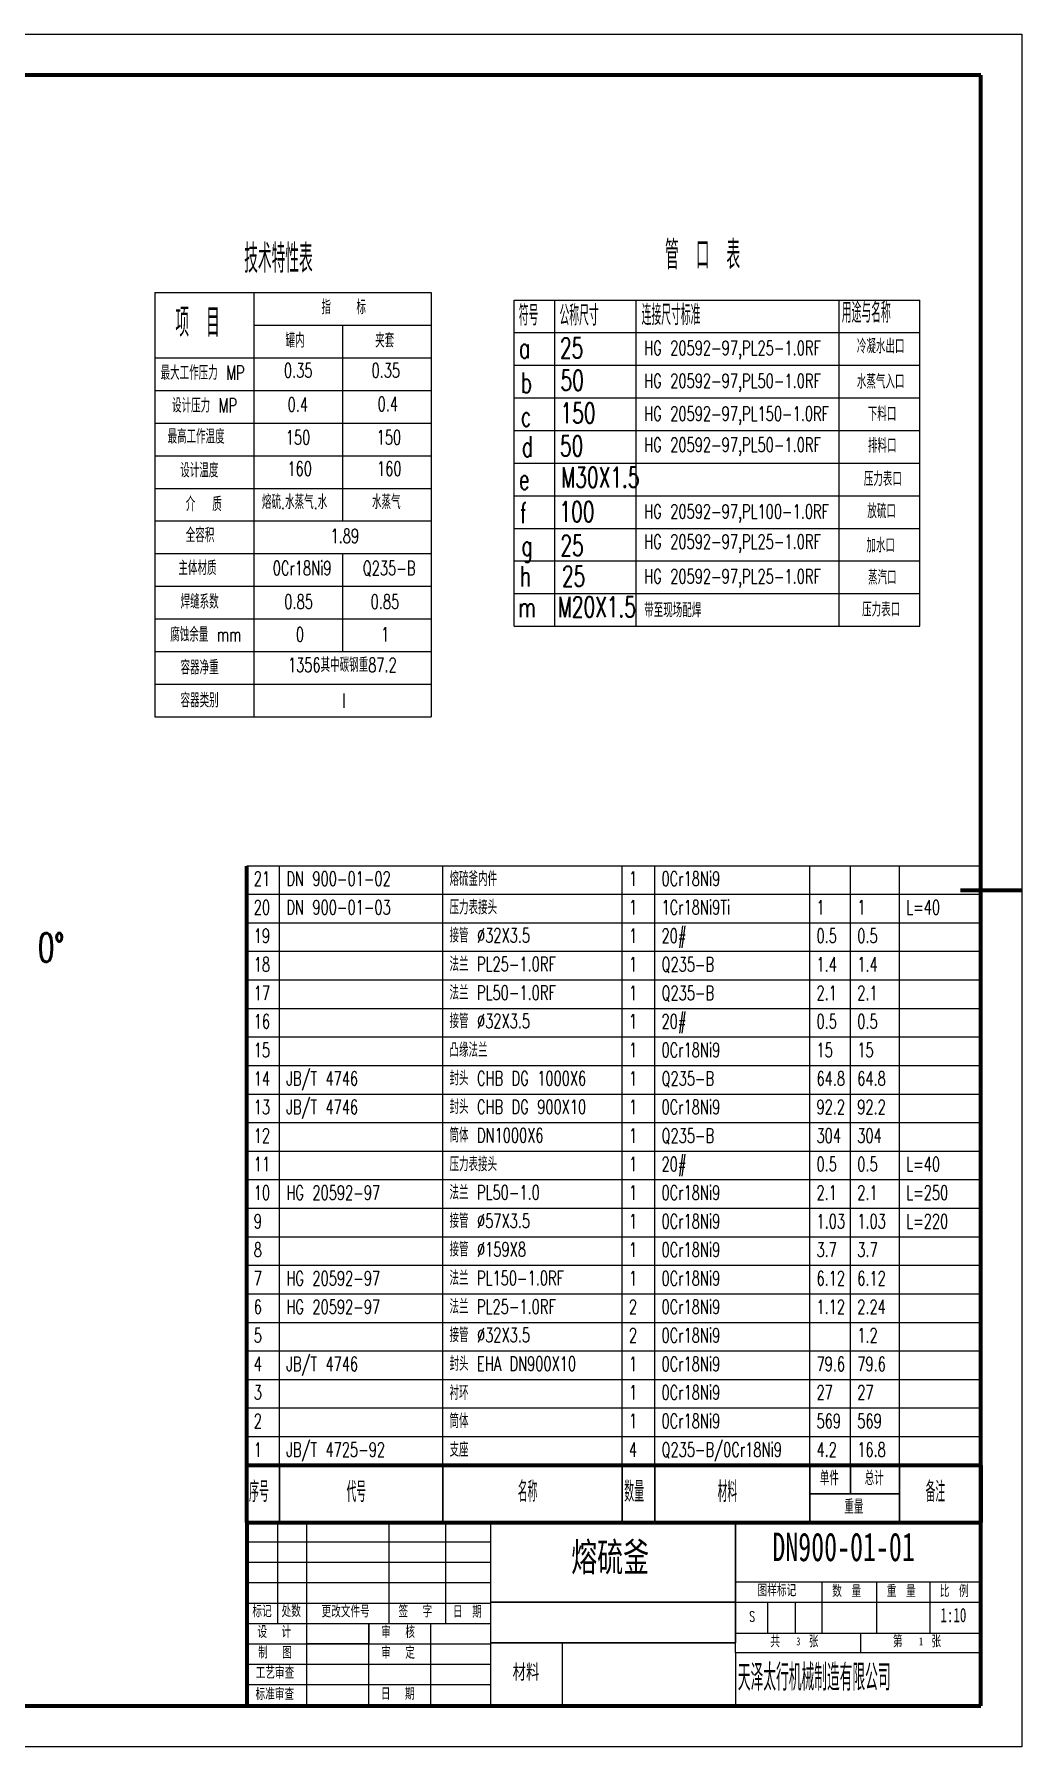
# Model space of a CAD drawing. Header units: millimetres. Extents: x -2970 to 2970, y -2100 to 2100.
# Drawn here: x 548 to 2970, y -2100 to 2100 of the extents above; entities that cross this region are included whole.
import ezdxf

# ---------------------------------------------------------------- set-up
doc = ezdxf.new("R2010")
doc.units = ezdxf.units.MM
for name, color, linetype, lineweight in [('CAXA0', 7, 'Continuous', 70), ('CAXA3', 2, 'Continuous', 25), ('CAXA4', 3, 'Continuous', 25)]:
    doc.layers.add(name, color=color, linetype=linetype, lineweight=lineweight)
doc.styles.add('TextStyle0', font='txt', dxfattribs={"width": 0.651185, "bigfont": 'gbcbig.shx'})
doc.styles.add('UserTxtStyle1', font='', dxfattribs={"width": 0.667})
doc.styles.add('机械', font='txt', dxfattribs={"width": 0.667, "bigfont": 'gbcbig.shx'})
doc.styles.add('标准', font='', dxfattribs={"width": 0.667})
doc.styles.get('UserTxtStyle1').set_extended_font_data('FangSong_GB2312')
doc.styles.get('标准').set_extended_font_data('FangSong_GB2312')

# ---------------------------------------------------------------- blocks, each defined once
blk = doc.blocks.new('CAXBLOCK99', base_point=(2870, -2000))
at = {"layer": 'CAXA0', "color": 0, "linetype": 'Continuous', "lineweight": 25}
for p, q in [((-2970, 2100), (2970, 2100)), ((2970, 2100), (2970, -2100)), ((2970, -2100), (-2970, -2100))]:
    blk.add_line(p, q, dxfattribs=at)
at = {"layer": 'CAXA0', "color": 0, "linetype": 'Continuous', "lineweight": 70}
for p, q in [((2870, 2000), (-2870, 2000)), ((2870, -2000), (2870, 2000)), ((2970, 0), (2820, 0)), ((-2870, -2000), (2870, -2000))]:
    blk.add_line(p, q, dxfattribs=at)
blk = doc.blocks.new('CAXBLOCK102', base_point=(770, -515))
at = {"layer": 'CAXA3', "linetype": 'Continuous', "lineweight": 25}
for p, q in [((1216.8, -1847.5), (1216.8, -1797.5)), ((1216.8, -1797.5), (1368.9, -1797.5)), ((1368.9, -1797.5), (1368.9, -1847.5)), ((1368.9, -1847.5), (1216.8, -1847.5))]:
    blk.add_line(p, q, dxfattribs=at)
blk = doc.blocks.new('CAXBLOCK103', base_point=(770, -515))
at = {"layer": 'CAXA0', "linetype": 'Continuous', "lineweight": 70}
blk.add_line((1667.9, -1550), (2268.3, -1550), dxfattribs=at)
at = {"layer": 'CAXA3', "linetype": 'Continuous', "lineweight": 25}
for p, q in [((1667.9, -1597.5), (1667.9, -1550)), ((2268.3, -1550), (2268.3, -1695.6)), ((1667.9, -1647.5), (1667.9, -1597.5)), ((1667.9, -1697.5), (1667.9, -1647.5)), ((1667.9, -1745.5), (1667.9, -1697.5)), ((2268.3, -1695.6), (2268.3, -1745.5)), ((2268.3, -1745.5), (1667.9, -1745.5))]:
    blk.add_line(p, q, dxfattribs=at)
blk = doc.blocks.new('CAXBLOCK104', base_point=(770, -515))
at = {"layer": 'CAXA0', "linetype": 'Continuous', "lineweight": 70}
blk.add_line((1667.9, -1550), (2268.3, -1550), dxfattribs=at)
at = {"layer": 'CAXA3', "linetype": 'Continuous', "lineweight": 25}
for p, q in [((1667.9, -1597.5), (1667.9, -1550)), ((2268.3, -1550), (2268.3, -1695.6)), ((1667.9, -1647.5), (1667.9, -1597.5)), ((1667.9, -1697.5), (1667.9, -1647.5)), ((1667.9, -1745.5), (1667.9, -1697.5)), ((2268.3, -1695.6), (2268.3, -1745.5)), ((2268.3, -1745.5), (1667.9, -1745.5))]:
    blk.add_line(p, q, dxfattribs=at)
blk = doc.blocks.new('CAXBLOCK105', base_point=(770, -515))
at = {"layer": 'CAXA0', "linetype": 'Continuous', "lineweight": 70}
blk.add_line((1667.9, -1550), (2268.3, -1550), dxfattribs=at)
at = {"layer": 'CAXA3', "linetype": 'Continuous', "lineweight": 25}
for p, q in [((1667.9, -1597.5), (1667.9, -1550)), ((2268.3, -1550), (2268.3, -1695.6)), ((1667.9, -1647.5), (1667.9, -1597.5)), ((1667.9, -1697.5), (1667.9, -1647.5)), ((1667.9, -1745.5), (1667.9, -1697.5)), ((2268.3, -1695.6), (2268.3, -1745.5)), ((2268.3, -1745.5), (1667.9, -1745.5))]:
    blk.add_line(p, q, dxfattribs=at)
blk = doc.blocks.new('CAXBLOCK106', base_point=(770, -515))
at = {"layer": 'CAXA3', "linetype": 'Continuous', "lineweight": 25}
for p, q in [((1667.9, -1747.5), (1667.9, -1745.5)), ((1667.9, -1745.5), (2268.3, -1745.5)), ((1667.9, -1797.5), (1667.9, -1747.5)), ((2268.3, -1745.5), (2268.3, -1821.6)), ((1667.9, -1845.2), (1667.9, -1797.5)), ((1843.5, -1845.2), (1667.9, -1845.2)), ((2268.3, -1845.2), (1843.5, -1845.2)), ((2268.3, -1821.6), (2268.3, -1845.2))]:
    blk.add_line(p, q, dxfattribs=at)
blk = doc.blocks.new('CAXBLOCK107', base_point=(770, -515))
at = {"layer": 'CAXA3', "linetype": 'Continuous', "lineweight": 25}
for p, q in [((1667.9, -1747.5), (1667.9, -1745.5)), ((1667.9, -1745.5), (2268.3, -1745.5)), ((1667.9, -1797.5), (1667.9, -1747.5)), ((2268.3, -1745.5), (2268.3, -1821.6)), ((1667.9, -1845.2), (1667.9, -1797.5)), ((1843.5, -1845.2), (1667.9, -1845.2)), ((2268.3, -1845.2), (1843.5, -1845.2)), ((2268.3, -1821.6), (2268.3, -1845.2))]:
    blk.add_line(p, q, dxfattribs=at)
blk = doc.blocks.new('CAXBLOCK108')
at = {"layer": 'CAXA0', "color": 0, "linetype": 'Continuous', "lineweight": 25, "insert": (1865.1, -1599.8), "char_height": 70, "attachment_point": 1, "style": 'UserTxtStyle1'}
blk.add_mtext('\\fFangSong_GB2312|b0|i0|p34;熔硫釜', dxfattribs=at)
blk = doc.blocks.new('CAXBLOCK109')
at = {"layer": 'CAXA0', "color": 0, "linetype": 'Continuous', "lineweight": 25, "insert": (2358.3, -1574.8), "char_height": 70, "attachment_point": 1, "style": 'UserTxtStyle1'}
blk.add_mtext('\\fFangSong_GB2312|b0|i0|p34;DN900-01-01', dxfattribs=at)
blk = doc.blocks.new('CAXBLOCK114')
at = {"layer": 'CAXA0', "color": 0, "linetype": 'Continuous', "lineweight": 25, "insert": (2770.6, -1759.5), "char_height": 35, "attachment_point": 1, "style": 'UserTxtStyle1'}
blk.add_mtext('\\fFangSong_GB2312|b0|i0|p34;1:10', dxfattribs=at)
blk = doc.blocks.new('CAXBLOCK115')
at = {"layer": 'CAXA0', "color": 0, "linetype": 'Continuous', "lineweight": 25, "insert": (2417.2, -1831.6), "char_height": 19.88, "attachment_point": 1, "style": 'UserTxtStyle1'}
blk.add_mtext('\\fFangSong_GB2312|b0|i0|p34;3', dxfattribs=at)
blk = doc.blocks.new('CAXBLOCK116')
at = {"layer": 'CAXA0', "color": 0, "linetype": 'Continuous', "lineweight": 25, "insert": (2718, -1831.6), "char_height": 19.88, "attachment_point": 1, "style": 'UserTxtStyle1'}
blk.add_mtext('\\fFangSong_GB2312|b0|i0|p34;1', dxfattribs=at)
blk = doc.blocks.new('CAXBLOCK101', base_point=(2870, -1550))
at = {"layer": 'CAXA0', "linetype": 'Continuous', "lineweight": 70}
blk.add_line((1070, -1550), (2870, -1550), dxfattribs=at)
at = {"layer": 'CAXA3', "linetype": 'Continuous', "lineweight": 70}
blk.add_line((1070, -1550), (1070, -2000), dxfattribs=at)
at = {"layer": 'CAXA3', "linetype": 'Continuous', "lineweight": 25}
for p, q in [((1146, -1797.9), (1146, -1550)), ((1216.8, -2000), (1216.8, -1550)), ((1418.7, -1797.9), (1418.7, -1550)), ((1557.7, -1797.9), (1557.7, -1550)), ((1667.9, -2000), (1667.9, -1550)), ((2268.3, -1868.8), (2268.3, -1550)), ((2870, -2000), (2870, -1550)), ((1070, -1597.5), (1667.9, -1597.5)), ((1070, -1597.5), (1667.9, -1597.5)), ((1070, -1647.5), (1667.9, -1647.5)), ((1070, -1697.5), (1667.9, -1697.5)), ((2268.3, -1695.6), (2870, -1695.6)), ((2480.7, -1821.6), (2480.7, -1697.5)), ((2614.5, -1821.6), (2614.5, -1695.6)), ((2745.6, -1821.6), (2745.6, -1695.6)), ((1070, -1747.5), (1667.9, -1747.5)), ((1667.9, -1745.5), (2870, -1745.5)), ((2347, -1821.6), (2347, -1745.5)), ((2415.2, -1821.6), (2415.2, -1745.5)), ((1070, -1797.5), (1667.9, -1797.5)), ((1368.9, -2000), (1368.9, -1797.5)), ((1368.9, -2000), (1368.9, -1797.9)), ((1521, -2000), (1521, -1797.5)), ((1070, -1847.5), (1667.9, -1847.5)), ((1667.9, -1845.2), (2268.3, -1845.2)), ((1843.5, -2000), (1843.5, -1845.2)), ((2268.3, -1821.6), (2870, -1821.6)), ((2575.1, -1868.8), (2575.1, -1821.6)), ((2268.3, -1868.8), (2870, -1868.8)), ((2268.3, -1868.8), (2268.3, -2000)), ((1070, -1897.5), (1667.9, -1897.5)), ((1070, -1947.5), (1667.9, -1947.5)), ((1070, -2000), (2870, -2000))]:
    blk.add_line(p, q, dxfattribs=at)
at = {"layer": 'CAXA0'}
for name, p in [('CAXBLOCK103', (770, -515)), ('CAXBLOCK104', (770, -515)), ('CAXBLOCK105', (770, -515)), ('CAXBLOCK108', (0, 0)), ('CAXBLOCK109', (0, 0)), ('CAXBLOCK106', (770, -515)), ('CAXBLOCK107', (770, -515)), ('CAXBLOCK114', (0, 0)), ('CAXBLOCK102', (770, -515)), ('CAXBLOCK115', (0, 0)), ('CAXBLOCK116', (0, 0))]:
    blk.add_blockref(name, p, dxfattribs=at)
at = {"layer": 'CAXA4', "linetype": 'Continuous', "lineweight": 25, "attachment_point": 1}
for s, insert, char_height, style in [('\\fFangSong_GB2312|b0|i0|p34;图样标记', (2322.3, -1702.4), 26, '标准'), ('\\fFangSong_GB2312|b0|i0|p34;数  量', (2505.2, -1704), 26, '标准'), ('\\fFangSong_GB2312|b0|i0|p34;重  量', (2639, -1704), 26, '标准'), ('\\fFangSong_GB2312|b0|i0|p34;比  例', (2768.9, -1704), 26, '标准'), ('\\fFangSong_GB2312|b0|i0|p34;标记', (1083.2, -1753.7), 26, 'UserTxtStyle1'), ('\\fFangSong_GB2312|b0|i0|p34;处数', (1154.9, -1753.2), 26, '标准'), ('\\fFangSong_GB2312|b0|i0|p34;更改文件号', (1252.8, -1754.1), 26, '标准'), ('\\fFangSong_GB2312|b0|i0|p34;签   字', (1441.5, -1754.1), 26, '标准'), ('\\fFangSong_GB2312|b0|i0|p34;日  期', (1575.1, -1754.6), 26, '标准'), ('\\fFangSong_GB2312|b0|i0|p34;设   计', (1095.5, -1804.3), 26, '标准'), ('\\fFangSong_GB2312|b0|i0|p34;审   核', (1399.2, -1804.7), 26, '标准'), ('S', (2301.7, -1768.2), 25, '机械'), ('\\fFangSong_GB2312|b0|i0|p34;共      张', (2353.5, -1827.4), 26, '标准'), ('\\fFangSong_GB2312|b0|i0|p34;第      张', (2654.1, -1827.4), 26, '标准'), ('\\fFangSong_GB2312|b0|i0|p34;制   图', (1097.3, -1854.9), 26, '标准'), ('\\fFangSong_GB2312|b0|i0|p34;审   定', (1399.2, -1855.3), 26, '标准'), ('\\fFangSong_GB2312|b0|i0|p34;工艺审查', (1091.3, -1904.5), 26, '标准'), ('\\fFangSong_GB2312|b0|i0|p34;材料', (1721.5, -1898.1), 36, '标准'), ('天泽太行机械制造有限公司', (2273.8, -1897.5), 65, '机械'), ('\\fFangSong_GB2312|b0|i0|p34;标准审查', (1090.9, -1956.9), 26, '标准'), ('\\fFangSong_GB2312|b0|i0|p34;日   期', (1398.3, -1956), 26, '标准')]:
    blk.add_mtext(s, dxfattribs=dict(at, insert=insert, char_height=char_height, style=style))
blk = doc.blocks.new('CAXBLOCK122')
at = {"layer": 'CAXA0', "color": 0, "linetype": 'Continuous', "lineweight": 70}
for p, q in [((1070, -1550), (1070, -1410)), ((1150, -1410), (1070, -1410)), ((1070, -1550), (1150, -1550))]:
    blk.add_line(p, q, dxfattribs=at)
at = {"layer": 'CAXA0', "color": 0, "linetype": 'Continuous', "lineweight": 25}
blk.add_line((1150, -1410), (1150, -1550), dxfattribs=at)
at = {"layer": 'CAXA0', "color": 0, "linetype": 'Continuous', "lineweight": 25, "insert": (1075, -1449.6), "char_height": 50, "attachment_point": 1, "style": 'TextStyle0'}
blk.add_mtext('序号', dxfattribs=at)
blk = doc.blocks.new('CAXBLOCK123')
at = {"layer": 'CAXA0', "color": 0, "linetype": 'Continuous', "lineweight": 25}
for p, q in [((1150, -1550), (1150, -1410)), ((1550, -1410), (1550, -1550))]:
    blk.add_line(p, q, dxfattribs=at)
at = {"layer": 'CAXA0', "color": 0, "linetype": 'Continuous', "lineweight": 70}
for p, q in [((1550, -1410), (1150, -1410)), ((1150, -1550), (1550, -1550))]:
    blk.add_line(p, q, dxfattribs=at)
at = {"layer": 'CAXA0', "color": 0, "linetype": 'Continuous', "lineweight": 25, "insert": (1314.1, -1449.8), "char_height": 50, "attachment_point": 1, "style": '机械'}
blk.add_mtext('代号', dxfattribs=at)
blk = doc.blocks.new('CAXBLOCK124')
at = {"layer": 'CAXA0', "color": 0, "linetype": 'Continuous', "lineweight": 25}
for p, q in [((1550, -1550), (1550, -1410)), ((1990, -1410), (1990, -1550))]:
    blk.add_line(p, q, dxfattribs=at)
at = {"layer": 'CAXA0', "color": 0, "linetype": 'Continuous', "lineweight": 70}
for p, q in [((1990, -1410), (1550, -1410)), ((1550, -1550), (1990, -1550))]:
    blk.add_line(p, q, dxfattribs=at)
at = {"layer": 'CAXA0', "color": 0, "linetype": 'Continuous', "lineweight": 25, "insert": (1734.1, -1449.4), "char_height": 50, "attachment_point": 1, "style": '机械'}
blk.add_mtext('名称', dxfattribs=at)
blk = doc.blocks.new('CAXBLOCK125')
at = {"layer": 'CAXA0', "color": 0, "linetype": 'Continuous', "lineweight": 25}
for p, q in [((1990, -1550), (1990, -1410)), ((2070, -1410), (2070, -1550))]:
    blk.add_line(p, q, dxfattribs=at)
at = {"layer": 'CAXA0', "color": 0, "linetype": 'Continuous', "lineweight": 70}
for p, q in [((2070, -1410), (1990, -1410)), ((1990, -1550), (2070, -1550))]:
    blk.add_line(p, q, dxfattribs=at)
at = {"layer": 'CAXA0', "color": 0, "linetype": 'Continuous', "lineweight": 25, "insert": (1995, -1449.4), "char_height": 50, "attachment_point": 1, "style": 'TextStyle0'}
blk.add_mtext('数量', dxfattribs=at)
blk = doc.blocks.new('CAXBLOCK126')
at = {"layer": 'CAXA0', "color": 0, "linetype": 'Continuous', "lineweight": 25}
for p, q in [((2070, -1550), (2070, -1410)), ((2450, -1410), (2450, -1550))]:
    blk.add_line(p, q, dxfattribs=at)
at = {"layer": 'CAXA0', "color": 0, "linetype": 'Continuous', "lineweight": 70}
for p, q in [((2450, -1410), (2070, -1410)), ((2070, -1550), (2450, -1550))]:
    blk.add_line(p, q, dxfattribs=at)
at = {"layer": 'CAXA0', "color": 0, "linetype": 'Continuous', "lineweight": 25, "insert": (2224.1, -1449.6), "char_height": 50, "attachment_point": 1, "style": '机械'}
blk.add_mtext('材料', dxfattribs=at)
blk = doc.blocks.new('CAXBLOCK127')
at = {"layer": 'CAXA0', "color": 0, "linetype": 'Continuous', "lineweight": 25}
for p, q in [((2450, -1550), (2450, -1480)), ((2670, -1480), (2450, -1480)), ((2670, -1480), (2670, -1550))]:
    blk.add_line(p, q, dxfattribs=at)
at = {"layer": 'CAXA0', "color": 0, "linetype": 'Continuous', "lineweight": 70}
blk.add_line((2450, -1550), (2670, -1550), dxfattribs=at)
at = {"layer": 'CAXA0', "color": 0, "linetype": 'Continuous', "lineweight": 25, "insert": (2534.9, -1493.9), "char_height": 35, "attachment_point": 1, "style": '机械'}
blk.add_mtext('重量', dxfattribs=at)
blk = doc.blocks.new('CAXBLOCK128')
at = {"layer": 'CAXA0', "color": 0, "linetype": 'Continuous', "lineweight": 25}
for p, q in [((2450, -1480), (2450, -1410)), ((2550, -1410), (2550, -1480)), ((2450, -1480), (2550, -1480))]:
    blk.add_line(p, q, dxfattribs=at)
at = {"layer": 'CAXA0', "color": 0, "linetype": 'Continuous', "lineweight": 70}
blk.add_line((2550, -1410), (2450, -1410), dxfattribs=at)
at = {"layer": 'CAXA0', "color": 0, "linetype": 'Continuous', "lineweight": 25, "insert": (2474.9, -1423.6), "char_height": 35, "attachment_point": 1, "style": '机械'}
blk.add_mtext('单件', dxfattribs=at)
blk = doc.blocks.new('CAXBLOCK129')
at = {"layer": 'CAXA0', "color": 0, "linetype": 'Continuous', "lineweight": 25}
for p, q in [((2550, -1480), (2550, -1410)), ((2670, -1410), (2670, -1480)), ((2550, -1480), (2670, -1480))]:
    blk.add_line(p, q, dxfattribs=at)
at = {"layer": 'CAXA0', "color": 0, "linetype": 'Continuous', "lineweight": 70}
blk.add_line((2670, -1410), (2550, -1410), dxfattribs=at)
at = {"layer": 'CAXA0', "color": 0, "linetype": 'Continuous', "lineweight": 25, "insert": (2584.9, -1423.6), "char_height": 35, "attachment_point": 1, "style": '机械'}
blk.add_mtext('总计', dxfattribs=at)
blk = doc.blocks.new('CAXBLOCK130')
at = {"layer": 'CAXA0', "color": 0, "linetype": 'Continuous', "lineweight": 25}
blk.add_line((2670, -1550), (2670, -1410), dxfattribs=at)
at = {"layer": 'CAXA0', "color": 0, "linetype": 'Continuous', "lineweight": 70}
for p, q in [((2870, -1410), (2670, -1410)), ((2870, -1410), (2870, -1550)), ((2670, -1550), (2870, -1550))]:
    blk.add_line(p, q, dxfattribs=at)
at = {"layer": 'CAXA0', "color": 0, "linetype": 'Continuous', "lineweight": 25, "insert": (2734.1, -1449.6), "char_height": 50, "attachment_point": 1, "style": '机械'}
blk.add_mtext('备注', dxfattribs=at)
blk = doc.blocks.new('CAXBLOCK131')
at = {"layer": 'CAXA0', "color": 0, "linetype": 'Continuous', "lineweight": 70}
for p, q in [((2870, -1550), (2870, -1410)), ((2870, -1410), (2870, -1550))]:
    blk.add_line(p, q, dxfattribs=at)
blk = doc.blocks.new('CAXBLOCK121', base_point=(1070, -1550))
at = {"layer": 'CAXA0'}
for name in ['CAXBLOCK122', 'CAXBLOCK123', 'CAXBLOCK124', 'CAXBLOCK125', 'CAXBLOCK126', 'CAXBLOCK128', 'CAXBLOCK129', 'CAXBLOCK130', 'CAXBLOCK131', 'CAXBLOCK127']:
    blk.add_blockref(name, (0, 0), dxfattribs=at)
blk = doc.blocks.new('CAXBLOCK132', base_point=(1070, -1410))
at = {"layer": 'CAXA0', "color": 0, "linetype": 'Continuous', "lineweight": 25}
for p, q in [((2870, -1340), (1070, -1340)), ((1150, -1410), (1150, -1340)), ((1550, -1410), (1550, -1340)), ((1990, -1410), (1990, -1340)), ((2070, -1410), (2070, -1340)), ((2450, -1410), (2450, -1340)), ((2550, -1410), (2550, -1340)), ((2670, -1410), (2670, -1340)), ((2870, -1410), (1070, -1410))]:
    blk.add_line(p, q, dxfattribs=at)
at = {"layer": 'CAXA0', "color": 0, "linetype": 'Continuous', "lineweight": 70}
for p, q in [((1070, -1410), (1070, -1340)), ((2870, -1410), (2870, -1340))]:
    blk.add_line(p, q, dxfattribs=at)
at = {"layer": 'CAXA0', "color": 0, "linetype": 'Continuous', "lineweight": 25, "char_height": 35, "attachment_point": 1, "style": '机械'}
for s, insert in [('1', (1086.6, -1353.6)), ('JB/T 4725-92', (1166.6, -1353.6)), ('支座', (1566.6, -1353.7)), ('4', (2006.6, -1353.6)), ('Q235-B/0Cr18Ni9', (2086.6, -1353.6)), ('4.2', (2466.6, -1353.6)), ('16.8', (2566.6, -1353.6))]:
    blk.add_mtext(s, dxfattribs=dict(at, insert=insert))
blk = doc.blocks.new('CAXBLOCK133', base_point=(1070, -1340))
at = {"layer": 'CAXA0', "color": 0, "linetype": 'Continuous', "lineweight": 25}
for p, q in [((2870, -1270), (1070, -1270)), ((1150, -1340), (1150, -1270)), ((1550, -1340), (1550, -1270)), ((1990, -1340), (1990, -1270)), ((2070, -1340), (2070, -1270)), ((2450, -1340), (2450, -1270)), ((2550, -1340), (2550, -1270)), ((2670, -1340), (2670, -1270)), ((2870, -1340), (1070, -1340))]:
    blk.add_line(p, q, dxfattribs=at)
at = {"layer": 'CAXA0', "color": 0, "linetype": 'Continuous', "lineweight": 70}
for p, q in [((1070, -1340), (1070, -1270)), ((2870, -1340), (2870, -1270))]:
    blk.add_line(p, q, dxfattribs=at)
at = {"layer": 'CAXA0', "color": 0, "linetype": 'Continuous', "lineweight": 25, "char_height": 35, "attachment_point": 1, "style": '机械'}
for s, insert in [('2', (1086.6, -1283.6)), ('筒体', (1566.6, -1283.7)), ('1', (2006.6, -1283.6)), ('0Cr18Ni9', (2086.6, -1283.6)), ('569', (2466.6, -1283.6)), ('569', (2566.6, -1283.6))]:
    blk.add_mtext(s, dxfattribs=dict(at, insert=insert))
blk = doc.blocks.new('CAXBLOCK134', base_point=(1070, -1270))
at = {"layer": 'CAXA0', "color": 0, "linetype": 'Continuous', "lineweight": 25}
for p, q in [((2870, -1200), (1070, -1200)), ((1150, -1270), (1150, -1200)), ((1550, -1270), (1550, -1200)), ((1990, -1270), (1990, -1200)), ((2070, -1270), (2070, -1200)), ((2450, -1270), (2450, -1200)), ((2550, -1270), (2550, -1200)), ((2670, -1270), (2670, -1200)), ((2870, -1270), (1070, -1270))]:
    blk.add_line(p, q, dxfattribs=at)
at = {"layer": 'CAXA0', "color": 0, "linetype": 'Continuous', "lineweight": 70}
for p, q in [((1070, -1270), (1070, -1200)), ((2870, -1270), (2870, -1200))]:
    blk.add_line(p, q, dxfattribs=at)
at = {"layer": 'CAXA0', "color": 0, "linetype": 'Continuous', "lineweight": 25, "char_height": 35, "attachment_point": 1, "style": '机械'}
for s, insert in [('3', (1086.6, -1213.6)), ('衬环', (1566.6, -1214.3)), ('1', (2006.6, -1213.6)), ('0Cr18Ni9', (2086.6, -1213.6)), ('27', (2466.6, -1213.6)), ('27', (2566.6, -1213.6))]:
    blk.add_mtext(s, dxfattribs=dict(at, insert=insert))
blk = doc.blocks.new('CAXBLOCK135', base_point=(1070, -1200))
at = {"layer": 'CAXA0', "color": 0, "linetype": 'Continuous', "lineweight": 25}
for p, q in [((2870, -1130), (1070, -1130)), ((1150, -1200), (1150, -1130)), ((1550, -1200), (1550, -1130)), ((1990, -1200), (1990, -1130)), ((2070, -1200), (2070, -1130)), ((2450, -1200), (2450, -1130)), ((2550, -1200), (2550, -1130)), ((2670, -1200), (2670, -1130)), ((2870, -1200), (1070, -1200))]:
    blk.add_line(p, q, dxfattribs=at)
at = {"layer": 'CAXA0', "color": 0, "linetype": 'Continuous', "lineweight": 70}
for p, q in [((1070, -1200), (1070, -1130)), ((2870, -1200), (2870, -1130))]:
    blk.add_line(p, q, dxfattribs=at)
at = {"layer": 'CAXA0', "color": 0, "linetype": 'Continuous', "lineweight": 25, "char_height": 35, "attachment_point": 1, "style": '机械'}
for s, insert in [('4', (1086.6, -1143.6)), ('JB/T 4746', (1166.6, -1143.6)), ('封头 EHA DN900X10', (1566.6, -1143)), ('1', (2006.6, -1143.6)), ('0Cr18Ni9', (2086.6, -1143.6)), ('79.6', (2466.6, -1143.6)), ('79.6', (2566.6, -1143.6))]:
    blk.add_mtext(s, dxfattribs=dict(at, insert=insert))
blk = doc.blocks.new('CAXBLOCK136', base_point=(1070, -1130))
at = {"layer": 'CAXA0', "color": 0, "linetype": 'Continuous', "lineweight": 25}
for p, q in [((2870, -1060), (1070, -1060)), ((1150, -1130), (1150, -1060)), ((1550, -1130), (1550, -1060)), ((1990, -1130), (1990, -1060)), ((2070, -1130), (2070, -1060)), ((2450, -1130), (2450, -1060)), ((2550, -1130), (2550, -1060)), ((2670, -1130), (2670, -1060)), ((2870, -1130), (1070, -1130))]:
    blk.add_line(p, q, dxfattribs=at)
at = {"layer": 'CAXA0', "color": 0, "linetype": 'Continuous', "lineweight": 70}
for p, q in [((1070, -1130), (1070, -1060)), ((2870, -1130), (2870, -1060))]:
    blk.add_line(p, q, dxfattribs=at)
at = {"layer": 'CAXA0', "color": 0, "linetype": 'Continuous', "lineweight": 25, "char_height": 35, "attachment_point": 1, "style": '机械'}
for s, insert in [('5', (1086.6, -1073.6)), ('接管 {%%C}32X3.5', (1566.6, -1072.6)), ('2', (2006.6, -1073.6)), ('0Cr18Ni9', (2086.6, -1073.6)), ('1.2', (2566.6, -1073.6))]:
    blk.add_mtext(s, dxfattribs=dict(at, insert=insert))
blk = doc.blocks.new('CAXBLOCK137', base_point=(1070, -1060))
at = {"layer": 'CAXA0', "color": 0, "linetype": 'Continuous', "lineweight": 25}
for p, q in [((2870, -990), (1070, -990)), ((1150, -1060), (1150, -990)), ((1550, -1060), (1550, -990)), ((1990, -1060), (1990, -990)), ((2070, -1060), (2070, -990)), ((2450, -1060), (2450, -990)), ((2550, -1060), (2550, -990)), ((2670, -1060), (2670, -990)), ((2870, -1060), (1070, -1060))]:
    blk.add_line(p, q, dxfattribs=at)
at = {"layer": 'CAXA0', "color": 0, "linetype": 'Continuous', "lineweight": 70}
for p, q in [((1070, -1060), (1070, -990)), ((2870, -1060), (2870, -990))]:
    blk.add_line(p, q, dxfattribs=at)
at = {"layer": 'CAXA0', "color": 0, "linetype": 'Continuous', "lineweight": 25, "char_height": 35, "attachment_point": 1, "style": '机械'}
for s, insert in [('6', (1086.6, -1003.6)), ('HG 20592-97', (1166.6, -1003.6)), ('法兰 PL25-1.0RF', (1566.6, -1003)), ('2', (2006.6, -1003.6)), ('0Cr18Ni9', (2086.6, -1003.6)), ('1.12', (2466.6, -1003.6)), ('2.24', (2566.6, -1003.6))]:
    blk.add_mtext(s, dxfattribs=dict(at, insert=insert))
blk = doc.blocks.new('CAXBLOCK138', base_point=(1070, -990))
at = {"layer": 'CAXA0', "color": 0, "linetype": 'Continuous', "lineweight": 25}
for p, q in [((2870, -920), (1070, -920)), ((1150, -990), (1150, -920)), ((1550, -990), (1550, -920)), ((1990, -990), (1990, -920)), ((2070, -990), (2070, -920)), ((2450, -990), (2450, -920)), ((2550, -990), (2550, -920)), ((2670, -990), (2670, -920)), ((2870, -990), (1070, -990))]:
    blk.add_line(p, q, dxfattribs=at)
at = {"layer": 'CAXA0', "color": 0, "linetype": 'Continuous', "lineweight": 70}
for p, q in [((1070, -990), (1070, -920)), ((2870, -990), (2870, -920))]:
    blk.add_line(p, q, dxfattribs=at)
at = {"layer": 'CAXA0', "color": 0, "linetype": 'Continuous', "lineweight": 25, "char_height": 35, "attachment_point": 1, "style": '机械'}
for s, insert in [('7', (1086.6, -933.6)), ('HG 20592-97', (1166.6, -933.6)), ('法兰 PL150-1.0RF', (1566.6, -933)), ('1', (2006.6, -933.6)), ('0Cr18Ni9', (2086.6, -933.6)), ('6.12', (2466.6, -933.6)), ('6.12', (2566.6, -933.6))]:
    blk.add_mtext(s, dxfattribs=dict(at, insert=insert))
blk = doc.blocks.new('CAXBLOCK139', base_point=(1070, -920))
at = {"layer": 'CAXA0', "color": 0, "linetype": 'Continuous', "lineweight": 25}
for p, q in [((2870, -850), (1070, -850)), ((1150, -920), (1150, -850)), ((1550, -920), (1550, -850)), ((1990, -920), (1990, -850)), ((2070, -920), (2070, -850)), ((2450, -920), (2450, -850)), ((2550, -920), (2550, -850)), ((2670, -920), (2670, -850)), ((2870, -920), (1070, -920))]:
    blk.add_line(p, q, dxfattribs=at)
at = {"layer": 'CAXA0', "color": 0, "linetype": 'Continuous', "lineweight": 70}
for p, q in [((1070, -920), (1070, -850)), ((2870, -920), (2870, -850))]:
    blk.add_line(p, q, dxfattribs=at)
at = {"layer": 'CAXA0', "color": 0, "linetype": 'Continuous', "lineweight": 25, "char_height": 35, "attachment_point": 1, "style": '机械'}
for s, insert in [('8', (1086.6, -863.6)), ('接管 {%%C}159X8', (1566.6, -862.6)), ('1', (2006.6, -863.6)), ('0Cr18Ni9', (2086.6, -863.6)), ('3.7', (2466.6, -863.6)), ('3.7', (2566.6, -863.6))]:
    blk.add_mtext(s, dxfattribs=dict(at, insert=insert))
blk = doc.blocks.new('CAXBLOCK140', base_point=(1070, -850))
at = {"layer": 'CAXA0', "color": 0, "linetype": 'Continuous', "lineweight": 25}
for p, q in [((2870, -780), (1070, -780)), ((1150, -850), (1150, -780)), ((1550, -850), (1550, -780)), ((1990, -850), (1990, -780)), ((2070, -850), (2070, -780)), ((2450, -850), (2450, -780)), ((2550, -850), (2550, -780)), ((2670, -850), (2670, -780)), ((2870, -850), (1070, -850))]:
    blk.add_line(p, q, dxfattribs=at)
at = {"layer": 'CAXA0', "color": 0, "linetype": 'Continuous', "lineweight": 70}
for p, q in [((1070, -850), (1070, -780)), ((2870, -850), (2870, -780))]:
    blk.add_line(p, q, dxfattribs=at)
at = {"layer": 'CAXA0', "color": 0, "linetype": 'Continuous', "lineweight": 25, "char_height": 35, "attachment_point": 1, "style": '机械'}
for s, insert in [('9', (1086.6, -793.6)), ('接管 {%%C}57X3.5', (1566.6, -792.6)), ('1', (2006.6, -793.6)), ('0Cr18Ni9', (2086.6, -793.6)), ('1.03', (2466.6, -793.6)), ('1.03', (2566.6, -793.6)), ('L=220', (2686.6, -793.6))]:
    blk.add_mtext(s, dxfattribs=dict(at, insert=insert))
blk = doc.blocks.new('CAXBLOCK141', base_point=(1070, -780))
at = {"layer": 'CAXA0', "color": 0, "linetype": 'Continuous', "lineweight": 25}
for p, q in [((2870, -710), (1070, -710)), ((1150, -780), (1150, -710)), ((1550, -780), (1550, -710)), ((1990, -780), (1990, -710)), ((2070, -780), (2070, -710)), ((2450, -780), (2450, -710)), ((2550, -780), (2550, -710)), ((2670, -780), (2670, -710)), ((2870, -780), (1070, -780))]:
    blk.add_line(p, q, dxfattribs=at)
at = {"layer": 'CAXA0', "color": 0, "linetype": 'Continuous', "lineweight": 70}
for p, q in [((1070, -780), (1070, -710)), ((2870, -780), (2870, -710))]:
    blk.add_line(p, q, dxfattribs=at)
at = {"layer": 'CAXA0', "color": 0, "linetype": 'Continuous', "lineweight": 25, "char_height": 35, "attachment_point": 1, "style": '机械'}
for s, insert in [('10', (1086.6, -723.6)), ('HG 20592-97', (1166.6, -723.6)), ('法兰 PL50-1.0', (1566.6, -723)), ('1', (2006.6, -723.6)), ('0Cr18Ni9', (2086.6, -723.6)), ('2.1', (2466.6, -723.6)), ('2.1', (2566.6, -723.6)), ('L=250', (2686.6, -723.6))]:
    blk.add_mtext(s, dxfattribs=dict(at, insert=insert))
blk = doc.blocks.new('CAXBLOCK142', base_point=(1070, -710))
at = {"layer": 'CAXA0', "color": 0, "linetype": 'Continuous', "lineweight": 25}
for p, q in [((2870, -640), (1070, -640)), ((1150, -710), (1150, -640)), ((1550, -710), (1550, -640)), ((1990, -710), (1990, -640)), ((2070, -710), (2070, -640)), ((2450, -710), (2450, -640)), ((2550, -710), (2550, -640)), ((2670, -710), (2670, -640)), ((2870, -710), (1070, -710))]:
    blk.add_line(p, q, dxfattribs=at)
at = {"layer": 'CAXA0', "color": 0, "linetype": 'Continuous', "lineweight": 70}
for p, q in [((1070, -710), (1070, -640)), ((2870, -710), (2870, -640))]:
    blk.add_line(p, q, dxfattribs=at)
at = {"layer": 'CAXA0', "color": 0, "linetype": 'Continuous', "lineweight": 25, "char_height": 35, "attachment_point": 1, "style": '机械'}
for s, insert in [('11', (1086.6, -653.6)), ('压力表接头', (1566.6, -653.6)), ('1', (2006.6, -653.6)), ('20#', (2086.6, -653.6)), ('0.5', (2466.6, -653.6)), ('0.5', (2566.6, -653.6)), ('L=40', (2686.6, -653.6))]:
    blk.add_mtext(s, dxfattribs=dict(at, insert=insert))
blk = doc.blocks.new('CAXBLOCK143', base_point=(1070, -640))
at = {"layer": 'CAXA0', "color": 0, "linetype": 'Continuous', "lineweight": 25}
for p, q in [((2870, -570), (1070, -570)), ((1150, -640), (1150, -570)), ((1550, -640), (1550, -570)), ((1990, -640), (1990, -570)), ((2070, -640), (2070, -570)), ((2450, -640), (2450, -570)), ((2550, -640), (2550, -570)), ((2670, -640), (2670, -570)), ((2870, -640), (1070, -640))]:
    blk.add_line(p, q, dxfattribs=at)
at = {"layer": 'CAXA0', "color": 0, "linetype": 'Continuous', "lineweight": 70}
for p, q in [((1070, -640), (1070, -570)), ((2870, -640), (2870, -570))]:
    blk.add_line(p, q, dxfattribs=at)
at = {"layer": 'CAXA0', "color": 0, "linetype": 'Continuous', "lineweight": 25, "char_height": 35, "attachment_point": 1, "style": '机械'}
for s, insert in [('12', (1086.6, -583.6)), ('筒体 DN1000X6', (1566.6, -582.7)), ('1', (2006.6, -583.6)), ('Q235-B', (2086.6, -583.6)), ('304', (2466.6, -583.6)), ('304', (2566.6, -583.6))]:
    blk.add_mtext(s, dxfattribs=dict(at, insert=insert))
blk = doc.blocks.new('CAXBLOCK144', base_point=(1070, -570))
at = {"layer": 'CAXA0', "color": 0, "linetype": 'Continuous', "lineweight": 25}
for p, q in [((2870, -500), (1070, -500)), ((1150, -570), (1150, -500)), ((1550, -570), (1550, -500)), ((1990, -570), (1990, -500)), ((2070, -570), (2070, -500)), ((2450, -570), (2450, -500)), ((2550, -570), (2550, -500)), ((2670, -570), (2670, -500)), ((2870, -570), (1070, -570))]:
    blk.add_line(p, q, dxfattribs=at)
at = {"layer": 'CAXA0', "color": 0, "linetype": 'Continuous', "lineweight": 70}
for p, q in [((1070, -570), (1070, -500)), ((2870, -570), (2870, -500))]:
    blk.add_line(p, q, dxfattribs=at)
at = {"layer": 'CAXA0', "color": 0, "linetype": 'Continuous', "lineweight": 25, "char_height": 35, "attachment_point": 1, "style": '机械'}
for s, insert in [('13', (1086.6, -513.6)), ('JB/T 4746', (1166.6, -513.6)), ('封头 CHB DG 900X10', (1566.6, -513)), ('1', (2006.6, -513.6)), ('0Cr18Ni9', (2086.6, -513.6)), ('92.2', (2466.6, -513.6)), ('92.2', (2566.6, -513.6))]:
    blk.add_mtext(s, dxfattribs=dict(at, insert=insert))
blk = doc.blocks.new('CAXBLOCK145', base_point=(1070, -500))
at = {"layer": 'CAXA0', "color": 0, "linetype": 'Continuous', "lineweight": 25}
for p, q in [((2870, -430), (1070, -430)), ((1150, -500), (1150, -430)), ((1550, -500), (1550, -430)), ((1990, -500), (1990, -430)), ((2070, -500), (2070, -430)), ((2450, -500), (2450, -430)), ((2550, -500), (2550, -430)), ((2670, -500), (2670, -430)), ((2870, -500), (1070, -500))]:
    blk.add_line(p, q, dxfattribs=at)
at = {"layer": 'CAXA0', "color": 0, "linetype": 'Continuous', "lineweight": 70}
for p, q in [((1070, -500), (1070, -430)), ((2870, -500), (2870, -430))]:
    blk.add_line(p, q, dxfattribs=at)
at = {"layer": 'CAXA0', "color": 0, "linetype": 'Continuous', "lineweight": 25, "char_height": 35, "attachment_point": 1, "style": '机械'}
for s, insert in [('14', (1086.6, -443.6)), ('JB/T 4746', (1166.6, -443.6)), ('封头 CHB DG 1000X6', (1566.6, -443)), ('1', (2006.6, -443.6)), ('Q235-B', (2086.6, -443.6)), ('64.8', (2466.6, -443.6)), ('64.8', (2566.6, -443.6))]:
    blk.add_mtext(s, dxfattribs=dict(at, insert=insert))
blk = doc.blocks.new('CAXBLOCK146', base_point=(1070, -430))
at = {"layer": 'CAXA0', "color": 0, "linetype": 'Continuous', "lineweight": 25}
for p, q in [((2870, -360), (1070, -360)), ((1150, -430), (1150, -360)), ((1550, -430), (1550, -360)), ((1990, -430), (1990, -360)), ((2070, -430), (2070, -360)), ((2450, -430), (2450, -360)), ((2550, -430), (2550, -360)), ((2670, -430), (2670, -360)), ((2870, -430), (1070, -430))]:
    blk.add_line(p, q, dxfattribs=at)
at = {"layer": 'CAXA0', "color": 0, "linetype": 'Continuous', "lineweight": 70}
for p, q in [((1070, -430), (1070, -360)), ((2870, -430), (2870, -360))]:
    blk.add_line(p, q, dxfattribs=at)
at = {"layer": 'CAXA0', "color": 0, "linetype": 'Continuous', "lineweight": 25, "char_height": 35, "attachment_point": 1, "style": '机械'}
for s, insert in [('15', (1086.6, -373.6)), ('凸缘法兰', (1566.6, -373.6)), ('1', (2006.6, -373.6)), ('0Cr18Ni9', (2086.6, -373.6)), ('15', (2466.6, -373.6)), ('15', (2566.6, -373.6))]:
    blk.add_mtext(s, dxfattribs=dict(at, insert=insert))
blk = doc.blocks.new('CAXBLOCK147', base_point=(1070, -360))
at = {"layer": 'CAXA0', "color": 0, "linetype": 'Continuous', "lineweight": 25}
for p, q in [((2870, -290), (1070, -290)), ((1150, -360), (1150, -290)), ((1550, -360), (1550, -290)), ((1990, -360), (1990, -290)), ((2070, -360), (2070, -290)), ((2450, -360), (2450, -290)), ((2550, -360), (2550, -290)), ((2670, -360), (2670, -290)), ((2870, -360), (1070, -360))]:
    blk.add_line(p, q, dxfattribs=at)
at = {"layer": 'CAXA0', "color": 0, "linetype": 'Continuous', "lineweight": 70}
for p, q in [((1070, -360), (1070, -290)), ((2870, -360), (2870, -290))]:
    blk.add_line(p, q, dxfattribs=at)
at = {"layer": 'CAXA0', "color": 0, "linetype": 'Continuous', "lineweight": 25, "char_height": 35, "attachment_point": 1, "style": '机械'}
for s, insert in [('16', (1086.6, -303.6)), ('接管 {%%C}32X3.5', (1566.6, -302.6)), ('1', (2006.6, -303.6)), ('20#', (2086.6, -303.6)), ('0.5', (2466.6, -303.6)), ('0.5', (2566.6, -303.6))]:
    blk.add_mtext(s, dxfattribs=dict(at, insert=insert))
blk = doc.blocks.new('CAXBLOCK148', base_point=(1070, -290))
at = {"layer": 'CAXA0', "color": 0, "linetype": 'Continuous', "lineweight": 25}
for p, q in [((2870, -220), (1070, -220)), ((1150, -290), (1150, -220)), ((1550, -290), (1550, -220)), ((1990, -290), (1990, -220)), ((2070, -290), (2070, -220)), ((2450, -290), (2450, -220)), ((2550, -290), (2550, -220)), ((2670, -290), (2670, -220)), ((2870, -290), (1070, -290))]:
    blk.add_line(p, q, dxfattribs=at)
at = {"layer": 'CAXA0', "color": 0, "linetype": 'Continuous', "lineweight": 70}
for p, q in [((1070, -290), (1070, -220)), ((2870, -290), (2870, -220))]:
    blk.add_line(p, q, dxfattribs=at)
at = {"layer": 'CAXA0', "color": 0, "linetype": 'Continuous', "lineweight": 25, "char_height": 35, "attachment_point": 1, "style": '机械'}
for s, insert in [('17', (1086.6, -233.6)), ('法兰 PL50-1.0RF', (1566.6, -233)), ('1', (2006.6, -233.6)), ('Q235-B', (2086.6, -233.6)), ('2.1', (2466.6, -233.6)), ('2.1', (2566.6, -233.6))]:
    blk.add_mtext(s, dxfattribs=dict(at, insert=insert))
blk = doc.blocks.new('CAXBLOCK149', base_point=(1070, -220))
at = {"layer": 'CAXA0', "color": 0, "linetype": 'Continuous', "lineweight": 25}
for p, q in [((2870, -150), (1070, -150)), ((1150, -220), (1150, -150)), ((1550, -220), (1550, -150)), ((1990, -220), (1990, -150)), ((2070, -220), (2070, -150)), ((2450, -220), (2450, -150)), ((2550, -220), (2550, -150)), ((2670, -220), (2670, -150)), ((2870, -220), (1070, -220))]:
    blk.add_line(p, q, dxfattribs=at)
at = {"layer": 'CAXA0', "color": 0, "linetype": 'Continuous', "lineweight": 70}
for p, q in [((1070, -220), (1070, -150)), ((2870, -220), (2870, -150))]:
    blk.add_line(p, q, dxfattribs=at)
at = {"layer": 'CAXA0', "color": 0, "linetype": 'Continuous', "lineweight": 25, "char_height": 35, "attachment_point": 1, "style": '机械'}
for s, insert in [('18', (1086.6, -163.6)), ('法兰 PL25-1.0RF', (1566.6, -163)), ('1', (2006.6, -163.6)), ('Q235-B', (2086.6, -163.6)), ('1.4', (2466.6, -163.6)), ('1.4', (2566.6, -163.6))]:
    blk.add_mtext(s, dxfattribs=dict(at, insert=insert))
blk = doc.blocks.new('CAXBLOCK150', base_point=(1070, -150))
at = {"layer": 'CAXA0', "color": 0, "linetype": 'Continuous', "lineweight": 25}
for p, q in [((2870, -80), (1070, -80)), ((1150, -150), (1150, -80)), ((1550, -150), (1550, -80)), ((1990, -150), (1990, -80)), ((2070, -150), (2070, -80)), ((2450, -150), (2450, -80)), ((2550, -150), (2550, -80)), ((2670, -150), (2670, -80)), ((2870, -150), (1070, -150))]:
    blk.add_line(p, q, dxfattribs=at)
at = {"layer": 'CAXA0', "color": 0, "linetype": 'Continuous', "lineweight": 70}
for p, q in [((1070, -150), (1070, -80)), ((2870, -150), (2870, -80))]:
    blk.add_line(p, q, dxfattribs=at)
at = {"layer": 'CAXA0', "color": 0, "linetype": 'Continuous', "lineweight": 25, "char_height": 35, "attachment_point": 1, "style": '机械'}
for s, insert in [('19', (1086.6, -93.6)), ('接管 {%%C}32X3.5', (1566.6, -92.6)), ('1', (2006.6, -93.6)), ('20#', (2086.6, -93.6)), ('0.5', (2466.6, -93.6)), ('0.5', (2566.6, -93.6))]:
    blk.add_mtext(s, dxfattribs=dict(at, insert=insert))
blk = doc.blocks.new('CAXBLOCK151', base_point=(1070, -80))
at = {"layer": 'CAXA0', "color": 0, "linetype": 'Continuous', "lineweight": 25}
for p, q in [((2870, -10), (1070, -10)), ((1150, -80), (1150, -10)), ((1550, -80), (1550, -10)), ((1990, -80), (1990, -10)), ((2070, -80), (2070, -10)), ((2450, -80), (2450, -10)), ((2550, -80), (2550, -10)), ((2670, -80), (2670, -10)), ((2870, -80), (1070, -80))]:
    blk.add_line(p, q, dxfattribs=at)
at = {"layer": 'CAXA0', "color": 0, "linetype": 'Continuous', "lineweight": 70}
for p, q in [((1070, -80), (1070, -10)), ((2870, -80), (2870, -10))]:
    blk.add_line(p, q, dxfattribs=at)
at = {"layer": 'CAXA0', "color": 0, "linetype": 'Continuous', "lineweight": 25, "char_height": 35, "attachment_point": 1, "style": '机械'}
for s, insert in [('20', (1086.6, -23.6)), ('DN 900-01-03', (1166.6, -23.6)), ('压力表接头', (1566.6, -23.6)), ('1', (2006.6, -23.6)), ('1Cr18Ni9Ti', (2086.6, -23.6)), ('1', (2466.6, -23.6)), ('1', (2566.6, -23.6)), ('L=40', (2686.6, -23.6))]:
    blk.add_mtext(s, dxfattribs=dict(at, insert=insert))
blk = doc.blocks.new('CAXBLOCK152', base_point=(1070, -10))
at = {"layer": 'CAXA0', "color": 0, "linetype": 'Continuous', "lineweight": 25}
for p, q in [((2870, 60), (1070, 60)), ((1150, -10), (1150, 60)), ((1550, -10), (1550, 60)), ((1990, -10), (1990, 60)), ((2070, -10), (2070, 60)), ((2450, -10), (2450, 60)), ((2550, -10), (2550, 60)), ((2670, -10), (2670, 60)), ((2870, -10), (1070, -10))]:
    blk.add_line(p, q, dxfattribs=at)
at = {"layer": 'CAXA0', "color": 0, "linetype": 'Continuous', "lineweight": 70}
for p, q in [((1070, -10), (1070, 60)), ((2870, -10), (2870, 60))]:
    blk.add_line(p, q, dxfattribs=at)
at = {"layer": 'CAXA0', "color": 0, "linetype": 'Continuous', "lineweight": 25, "char_height": 35, "attachment_point": 1, "style": '机械'}
for s, insert in [('21', (1086.6, 46.4)), ('DN 900-01-02', (1166.6, 46.4)), ('熔硫釜内件', (1566.6, 46.1)), ('1', (2006.6, 46.4)), ('0Cr18Ni9', (2086.6, 46.4))]:
    blk.add_mtext(s, dxfattribs=dict(at, insert=insert))
blk = doc.blocks.new('CAXBLOCK120', base_point=(0, 0))
at = {"layer": 'CAXA0'}
for name, p in [('CAXBLOCK152', (1070, -10)), ('CAXBLOCK151', (1070, -80)), ('CAXBLOCK150', (1070, -150)), ('CAXBLOCK149', (1070, -220)), ('CAXBLOCK148', (1070, -290)), ('CAXBLOCK147', (1070, -360)), ('CAXBLOCK146', (1070, -430)), ('CAXBLOCK145', (1070, -500)), ('CAXBLOCK144', (1070, -570)), ('CAXBLOCK143', (1070, -640)), ('CAXBLOCK142', (1070, -710)), ('CAXBLOCK141', (1070, -780)), ('CAXBLOCK140', (1070, -850)), ('CAXBLOCK139', (1070, -920)), ('CAXBLOCK138', (1070, -990)), ('CAXBLOCK137', (1070, -1060)), ('CAXBLOCK136', (1070, -1130)), ('CAXBLOCK135', (1070, -1200)), ('CAXBLOCK134', (1070, -1270)), ('CAXBLOCK133', (1070, -1340)), ('CAXBLOCK132', (1070, -1410)), ('CAXBLOCK121', (1070, -1550))]:
    blk.add_blockref(name, p, dxfattribs=at)

msp = doc.modelspace()

# ---------------------------------------------------------------- linework, layer by layer
at = {"layer": 'CAXA3'}
for p, q in [((843.78, 1466.23), (843.78, 426.23)), ((843.78, 1466.23), (1521.71, 1466.23)), ((1086.4, 1466.23), (1086.4, 426.23)), ((1521.71, 1466.23), (1521.71, 426.23)), ((1725.03, 648.14), (1725.03, 1448.14)), ((1725.03, 1448.14), (2720.3, 1448.14)), ((1825.03, 648.14), (1825.03, 1448.14)), ((2024.33, 648.14), (2024.33, 1448.14)), ((2522.37, 648.14), (2522.37, 1448.14)), ((2720.3, 648.14), (2720.3, 1448.14)), ((1086.4, 1386.23), (1521.71, 1386.23)), ((1304.06, 1386.23), (1304.06, 906.23)), ((1725.03, 1368.14), (2720.3, 1368.14)), ((843.78, 1306.23), (1521.71, 1306.23)), ((1725.03, 1288.14), (2720.3, 1288.14)), ((843.78, 1226.23), (1521.71, 1226.23)), ((1725.03, 1208.14), (2720.3, 1208.14)), ((843.78, 1146.23), (1521.71, 1146.23)), ((1725.03, 1128.14), (2720.3, 1128.14)), ((843.78, 1066.23), (1521.71, 1066.23)), ((1725.03, 1048.14), (2720.3, 1048.14)), ((843.78, 986.23), (1521.71, 986.23)), ((1725.03, 968.14), (2720.3, 968.14)), ((843.78, 906.23), (1521.71, 906.23)), ((1725.03, 888.14), (2720.3, 888.14)), ((843.78, 826.23), (1521.71, 826.23)), ((1304.06, 826.23), (1304.06, 586.23)), ((1725.03, 808.14), (2720.3, 808.14)), ((843.78, 746.23), (1521.71, 746.23)), ((1725.03, 728.14), (2720.3, 728.14)), ((843.78, 666.23), (1521.71, 666.23)), ((1725.03, 648.14), (2720.3, 648.14)), ((843.78, 586.23), (1521.71, 586.23)), ((843.78, 506.23), (1521.71, 506.23)), ((843.78, 426.23), (1521.71, 426.23))]:
    msp.add_line(p, q, dxfattribs=at)

# ---------------------------------------------------------------- block references
at = {"layer": 'CAXA0', "linetype": 'Continuous', "lineweight": 70}
msp.add_blockref('CAXBLOCK99', (2870, -2000), dxfattribs=at)
at = {"layer": 'CAXA0'}
for name, p in [('CAXBLOCK120', (0, 0)), ('CAXBLOCK101', (2870, -1550))]:
    msp.add_blockref(name, p, dxfattribs=at)

# ---------------------------------------------------------------- texts
at = {"layer": 'CAXA4', "linetype": 'Continuous', "lineweight": 25, "attachment_point": 1, "style": '机械'}
for s, insert, char_height in [('管 口 表', (2095.32, 1593.68), 70), ('技术特性表', (1063.16, 1585.08), 70), ('项 目', (894.35, 1428.05), 70), ('指   标', (1252.58, 1448.28), 35), ('符号', (1736.68, 1435.58), 50), ('公称尺寸', (1836.41, 1435.58), 50), ('连接尺寸标准', (2037.85, 1436.58), 50), ('用途与名称', (2528.7, 1442.3), 50), ('罐内', (1164.54, 1366.65), 35), ('夹套', (1384.38, 1366.65), 35), ('25', (1837.54, 1355.55), 50), ('HG 20592-97,PL25-1.0RF', (2044.11, 1348.16), 35), ('冷凝水出口', (2565.63, 1352.3), 35), ('a', (1737.05, 1355.69), 50), ('最大工作压力 MP', (858.12, 1287.27), 35), ('0.35', (1160.56, 1293), 35), ('0.35', (1375.41, 1293), 35), ('b', (1741.52, 1270.64), 50), ('50', (1839.04, 1276.45), 50), ('HG 20592-97,PL50-1.0RF', (2044.11, 1267.49), 35), ('水蒸气入口', (2565.63, 1265.83), 35), ('设计压力 MP', (886.25, 1207.13), 35), ('0.4', (1169.51, 1209.39), 35), ('0.4', (1390.33, 1210.88), 35), ('150', (1839.04, 1195.86), 50), ('HG 20592-97,PL150-1.0RF', (2044.11, 1186.82), 35), ('下料口', (2592.44, 1186.33), 35), ('最高工作温度 ', (875.06, 1130.98), 35), ('c', (1741.52, 1187.82), 50), ('150', (1165.18, 1128.9), 35), ('150', (1387.96, 1128.9), 35), ('d', (1743.76, 1113.96), 50), ('50', (1837.54, 1115.26), 50), ('HG 20592-97,PL50-1.0RF', (2044.11, 1110.63), 35), ('排料口', (2592.94, 1108.81), 35), ('设计温度', (906.39, 1048.11), 35), ('160', (1169.15, 1052.27), 35), ('160', (1388.96, 1052.27), 35), ('e', (1737.05, 1033.39), 50), ('M30X1.5', (1840.85, 1038.33), 50), ('压力表口', (2582.68, 1026.98), 35), ('介  质', (919.82, 965.24), 35), ('熔硫.水蒸气.水', (1106.68, 970.42), 35), ('水蒸气', (1376.64, 970.42), 35), ('f', (1739.28, 950.57), 50), ('100', (1836.38, 953.99), 50), ('HG 20592-97,PL100-1.0RF', (2044.11, 947.04), 35), ('放硫口', (2591.28, 948.12), 35), ('全容积', (919.82, 889.08), 35), ('1.89', (1274.85, 887.22), 35), ('g', (1743.26, 871.25), 50), ('25', (1838.62, 871.15), 50), ('HG 20592-97,PL25-1.0RF', (2044.11, 873.09), 35), ('加水口', (2589.13, 863.97), 35), ('主体材质', (901.91, 808.45), 35), ('0Cr18Ni9', (1133.18, 808.12), 35), ('Q235-B', (1353.9, 808.12), 35), ('h', (1739.28, 795.64), 50), ('25', (1842.34, 795.77), 50), ('HG 20592-97,PL25-1.0RF', (2044.11, 787.94), 35), ('蒸汽口', (2593.11, 785.42), 35), ('焊缝系数', (907.13, 725.96), 35), ('0.85', (1161.51, 726.04), 35), ('0.85', (1373.28, 726.04), 35), ('M20X1.5', (1832.4, 720.64), 50), ('m', (1735.3, 720.02), 50), ('带至现场配焊', (2044.11, 705.03), 35), ('压力表口', (2578.45, 706.76), 35), ('腐蚀余量 mm', (881.76, 645.32), 35), ('0', (1189.85, 645.46), 35), ('1', (1398.64, 645.46), 35), ('容器净重', (907.13, 564.68), 35), ('1356其中碳钢重87.2', (1170.46, 570.84), 35), ('容器类别', (907.13, 484.04), 35), ('I', (1303.74, 483.29), 35), ('0{%%D}', (557.57, -104.64), 70)]:
    msp.add_mtext(s, dxfattribs=dict(at, insert=insert, char_height=char_height))

doc.saveas('drawing.dxf')
